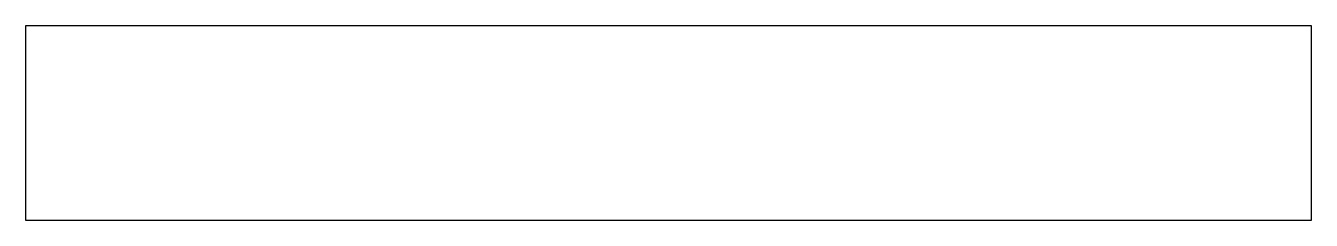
# Model space of a CAD drawing. Header units: millimetres. Extents: x -70 to 70, y -11 to 11.
import ezdxf

# ---------------------------------------------------------------- set-up
doc = ezdxf.new("R2010")
doc.units = ezdxf.units.MM
doc.layers.get('0').update_dxf_attribs({"linetype": 'CONTINUOUS'})

msp = doc.modelspace()

# ---------------------------------------------------------------- linework, layer by layer
msp.add_lwpolyline([(-70, -10.61), (-70, 3.54), (-70, 10.61), (70, 10.61), (70, 3.54), (70, -10.61)], close=True)

doc.saveas('drawing.dxf')
